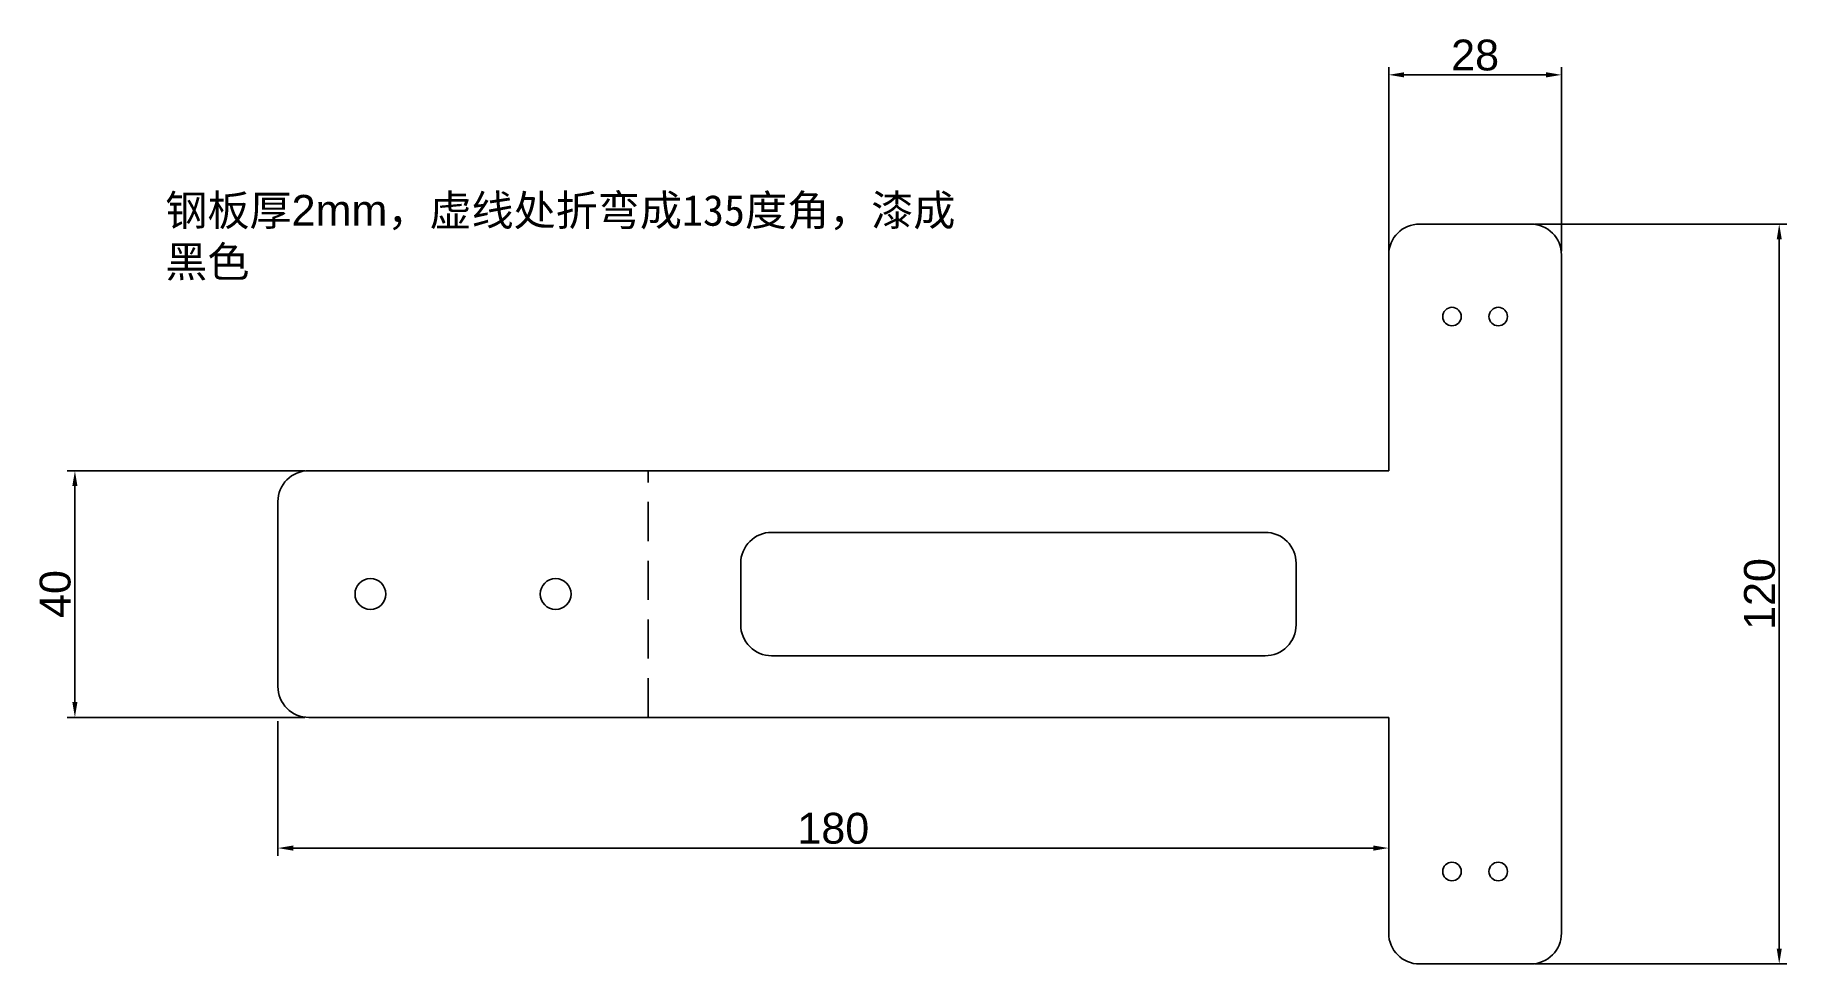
# Model space of a CAD drawing. Header units: millimetres. Extents: x 1298 to 1582, y 2074 to 2224.
import ezdxf

# ---------------------------------------------------------------- set-up
doc = ezdxf.new("R2010")
doc.units = ezdxf.units.MM
doc.linetypes.add('DASHED2', pattern=[9.525, 6.35, -3.175])
doc.layers.get('Defpoints').update_dxf_attribs({"linetype": 'DASHED2'})
doc.styles.get("Standard").update_dxf_attribs({"font": 'arial.ttf', "height": 1})
doc.styles.add('样式 1', font='arial.ttf', dxfattribs={"height": 5})
doc.dimstyles.new('ISO-25', dxfattribs={"dimtxt": 2.5, "dimasz": 2.5, "dimexe": 1.25, "dimexo": 0.625, "dimtad": 1, "dimtxsty": 'Standard', "dimcen": 2.5, "dimadec": 0, "dimazin": 0, "dimtfac": 1, "dimtmove": 0, "dimatfit": 3, "dimfxl": 1, "dimarcsym": 0})

# ---------------------------------------------------------------- blocks, each defined once
blk = doc.blocks.new('*D1')
at = {"color": 0, "lineweight": -2, "transparency": 16777216}
for p, q in [((1337.49, 2112.88), (1337.49, 2091.06)), ((1517.49, 2112.88), (1517.49, 2091.06)), ((1514.99, 2092.31), (1339.99, 2092.31))]:
    blk.add_line(p, q, dxfattribs=at)
at = {"color": 0, "transparency": 16777216}
for points in [[(1339.99, 2092.73), (1339.99, 2091.89), (1337.49, 2092.31)], [(1514.99, 2092.73), (1514.99, 2091.89), (1517.49, 2092.31)]]:
    blk.add_solid(points, dxfattribs=at)
at = {"layer": 'Defpoints', "color": 0, "transparency": 16777216}
for p in [(1337.49, 2113.51), (1517.49, 2113.51), (1337.49, 2092.31)]:
    blk.add_point(p, dxfattribs=at)
at = {"color": 0, "transparency": 16777216, "insert": (1427.49, 2095.49), "char_height": 5, "attachment_point": 5, "style": '样式 1'}
blk.add_mtext('180', dxfattribs=at)
blk = doc.blocks.new('*D3')
at = {"color": 0, "lineweight": -2, "transparency": 16777216}
for p, q in [((1341.86, 2153.51), (1303.35, 2153.51)), ((1304.6, 2151.01), (1304.6, 2116.01)), ((1341.86, 2113.51), (1303.35, 2113.51))]:
    blk.add_line(p, q, dxfattribs=at)
at = {"color": 0, "transparency": 16777216}
for points in [[(1304.18, 2151.01), (1305.01, 2151.01), (1304.6, 2153.51)], [(1304.18, 2116.01), (1305.01, 2116.01), (1304.6, 2113.51)]]:
    blk.add_solid(points, dxfattribs=at)
at = {"layer": 'Defpoints', "color": 0, "transparency": 16777216}
for p in [(1342.49, 2153.51), (1304.6, 2113.51), (1342.49, 2113.51)]:
    blk.add_point(p, dxfattribs=at)
at = {"color": 0, "transparency": 16777216, "insert": (1301.42, 2133.51), "char_height": 5, "attachment_point": 5, "rotation": 90, "style": '样式 1'}
blk.add_mtext('40', dxfattribs=at)
blk = doc.blocks.new('*D6')
at = {"color": 0, "lineweight": -2, "transparency": 16777216}
for p, q in [((1517.49, 2189.13), (1517.49, 2218.96)), ((1519.99, 2217.71), (1542.99, 2217.71)), ((1545.49, 2189.13), (1545.49, 2218.96))]:
    blk.add_line(p, q, dxfattribs=at)
at = {"color": 0, "transparency": 16777216}
for points in [[(1519.99, 2218.13), (1519.99, 2217.29), (1517.49, 2217.71)], [(1542.99, 2218.13), (1542.99, 2217.29), (1545.49, 2217.71)]]:
    blk.add_solid(points, dxfattribs=at)
at = {"layer": 'Defpoints', "color": 0, "transparency": 16777216}
for p in [(1545.49, 2217.71), (1517.49, 2188.51), (1545.49, 2188.51)]:
    blk.add_point(p, dxfattribs=at)
at = {"color": 0, "transparency": 16777216, "insert": (1531.49, 2220.89), "char_height": 5, "attachment_point": 5, "style": '样式 1'}
blk.add_mtext('28', dxfattribs=at)
blk = doc.blocks.new('*D7')
at = {"color": 0, "lineweight": -2, "transparency": 16777216}
for p, q in [((1541.11, 2193.51), (1582.02, 2193.51)), ((1580.77, 2191.01), (1580.77, 2076.01)), ((1541.11, 2073.51), (1582.02, 2073.51))]:
    blk.add_line(p, q, dxfattribs=at)
at = {"color": 0, "transparency": 16777216}
for points in [[(1580.36, 2191.01), (1581.19, 2191.01), (1580.77, 2193.51)], [(1580.36, 2076.01), (1581.19, 2076.01), (1580.77, 2073.51)]]:
    blk.add_solid(points, dxfattribs=at)
at = {"layer": 'Defpoints', "color": 0, "transparency": 16777216}
for p in [(1540.49, 2193.51), (1540.49, 2073.51), (1580.77, 2073.51)]:
    blk.add_point(p, dxfattribs=at)
at = {"color": 0, "transparency": 16777216, "insert": (1577.6, 2133.51), "char_height": 5, "attachment_point": 5, "rotation": 90, "style": '样式 1'}
blk.add_mtext('120', dxfattribs=at)

msp = doc.modelspace()

# ---------------------------------------------------------------- linework, layer by layer
for p, q in [((1522.487, 2193.509), (1540.487, 2193.509)), ((1517.487, 2153.509), (1517.487, 2188.509)), ((1545.487, 2188.509), (1545.487, 2078.509)), ((1517.487, 2078.509), (1517.487, 2113.509)), ((1522.487, 2073.509), (1540.487, 2073.509))]:
    msp.add_line(p, q)
msp.add_lwpolyline([(1517.487, 2113.509), (1342.487, 2113.509, -0.4142136), (1337.487, 2118.509), (1337.487, 2148.509, -0.4142136), (1342.487, 2153.509), (1517.487, 2153.509)], format="xyb")
msp.add_lwpolyline([(1417.487, 2143.509), (1497.487, 2143.509, -0.4142136), (1502.487, 2138.509), (1502.487, 2128.509, -0.4142136), (1497.487, 2123.509), (1417.487, 2123.509, -0.4142136), (1412.487, 2128.509), (1412.487, 2138.509, -0.4142136)], format="xyb", close=True)
for centre, radius in [((1527.737, 2178.509), 1.5), ((1535.237, 2178.509), 1.5), ((1352.487, 2133.509), 2.5), ((1382.487, 2133.509), 2.5), ((1527.737, 2088.509), 1.5), ((1535.237, 2088.509), 1.5)]:
    msp.add_circle(centre, radius)
for centre, start, end in [((1522.487, 2188.509), 90, 180), ((1540.487, 2188.509), 0, 90), ((1522.487, 2078.509), 180, 270), ((1540.487, 2078.509), 270, 0)]:
    msp.add_arc(centre, 5, start, end)
at = {"layer": 'Defpoints'}
msp.add_line((1397.487, 2113.509), (1397.487, 2153.509), dxfattribs=at)

# ---------------------------------------------------------------- texts
at = {"insert": (1319.249, 2198.233), "char_height": 5, "attachment_point": 1, "style": '样式 1'}
msp.add_mtext_dynamic_manual_height_columns('{\\fSimSun|b0|i0|c134|p2;钢板厚}2mm{\\fSimSun|b0|i0|c134|p2;，虚线处折弯成135度角，漆成黑色}', width=132.91134, gutter_width=25, heights=[0], dxfattribs=at)

# ---------------------------------------------------------------- dimensions: what is measured, and where the dimension line sits
for base, p1, p2, picture, middle in [((1545.487, 2217.711), (1517.487, 2188.509), (1545.487, 2188.509), '*D6', (1531.487, 2220.889)), ((1337.487, 2092.312), (1517.487, 2113.509), (1337.487, 2113.509), '*D1', (1427.487, 2095.489))]:
    dim = msp.add_linear_dim(base=base, p1=p1, p2=p2, dimstyle='ISO-25', override={"dimtxsty": '样式 1'})
    dim.commit()
    dim.dimension.update_dxf_attribs({"geometry": picture, "text_midpoint": middle})
for base, p1, p2, picture, middle in [((1580.774, 2073.509), (1540.487, 2193.509), (1540.487, 2073.509), '*D7', (1577.596, 2133.509)), ((1304.596, 2113.509), (1342.487, 2153.509), (1342.487, 2113.509), '*D3', (1301.418, 2133.509))]:
    dim = msp.add_linear_dim(base=base, p1=p1, p2=p2, angle=90, dimstyle='ISO-25', override={"dimtxsty": '样式 1'})
    dim.commit()
    dim.dimension.update_dxf_attribs({"geometry": picture, "text_midpoint": middle})

doc.saveas('drawing.dxf')
